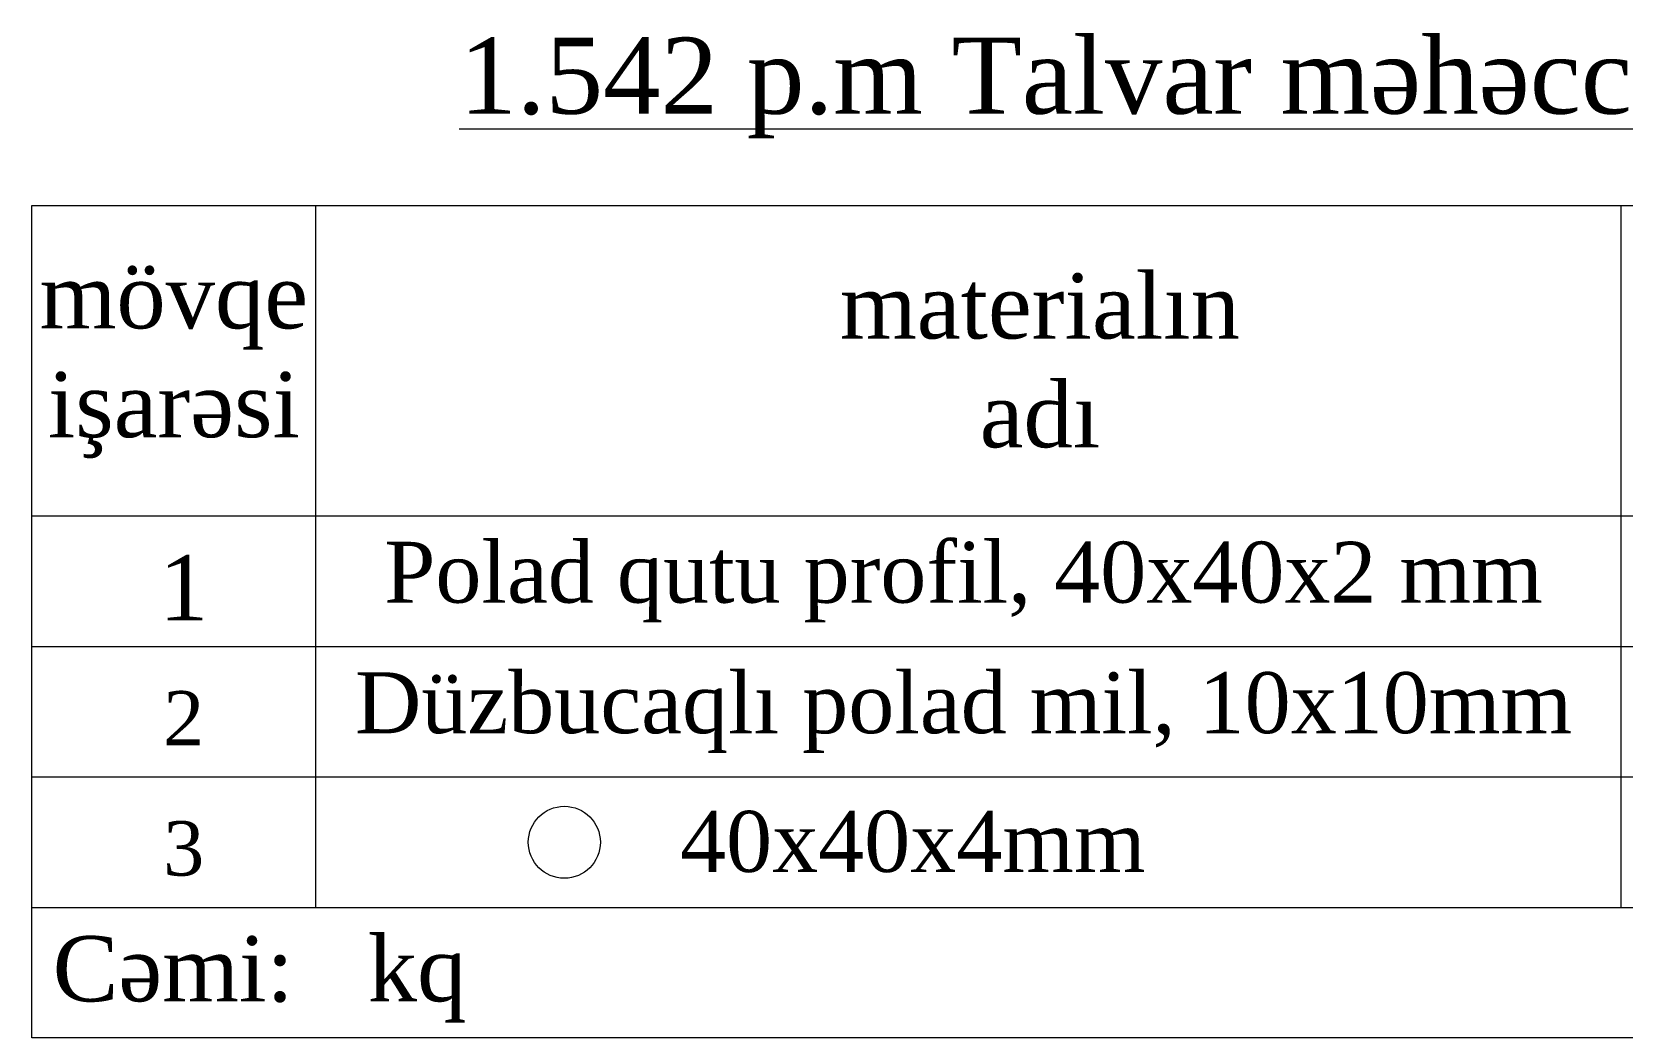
# Model space of a CAD drawing. Header units: millimetres. Extents: x 873544 to 1143527, y -837564 to -766512.
# Drawn here: x 1031378 to 1038683, y -789948 to -785358 of the extents above; entities that cross this region are included whole.
import ezdxf

# ---------------------------------------------------------------- set-up
doc = ezdxf.new("R2010")
doc.units = ezdxf.units.MM
for name, color, linetype, lineweight in [('cədvəl xətti-15', 7, 'Continuous', 15), ('cədvəl xətti-25', 7, 'Continuous', 25), ('Noval', 7, 'Continuous', 13), ('Yazı', 7, 'Continuous', 9), ('Yazı-1', 7, 'Continuous', 15)]:
    doc.layers.add(name, color=color, linetype=linetype, lineweight=lineweight)
doc.styles.add('Times New  Roman', font='times.ttf')

msp = doc.modelspace()

# ---------------------------------------------------------------- linework, layer by layer
at = {"layer": 'cədvəl xətti-15', "linetype": 'Continuous', "lineweight": 20}
for p, q in [((1031377.6, -788183.5), (1040928.8, -788183.5)), ((1031377.6, -788783.5), (1047815.1, -788783.5)), ((1031377.6, -789383.5), (1040928.8, -789383.5))]:
    msp.add_line(p, q, dxfattribs=at)
at = {"layer": 'cədvəl xətti-25', "linetype": 'Continuous', "lineweight": 20}
for p, q in [((1032682.9, -789383.5), (1032682.9, -786157.4)), ((1038678.9, -789383.5), (1038678.9, -786157.4)), ((1031377.6, -787583.5), (1047815.1, -787583.5))]:
    msp.add_line(p, q, dxfattribs=at)
msp.add_lwpolyline([(1047815.1, -789983.5), (1031377.6, -789983.5), (1031377.6, -786157.4), (1047815.1, -786157.4), (1047815.1, -789983.5)], dxfattribs=at)
at = {"layer": 'Noval', "lineweight": 9}
msp.add_circle((1033823.7, -789083.9), 165.4, dxfattribs=at)

# ---------------------------------------------------------------- texts
at = {"linetype": 'Continuous', "lineweight": 9, "insert": (1035424.3, -789082.3), "char_height": 280, "attachment_point": 5, "style": 'Times New  Roman'}
msp.add_mtext('40х40х4mm ', dxfattribs=at)
at = {"layer": 'Yazı', "attachment_point": 5, "style": 'Times New  Roman'}
for s, insert, char_height in [('{\\fTimes New Roman|b0|i0|c238|p18;\\L1.542 p.m Talvar məhəccərlərinin hazırlanmasına metal sərfi.}', (1039850.7, -785616.4), 350), ('{\\fTimes New Roman|b0|i0|c238|p18;Polad qutu profil, }40x40x2{\\fTimes New Roman|b0|i0|c238|p18; mm}', (1035657, -787887.9), 280), ('{\\fTimes New Roman|b0|i0|c238|p18;Düzbucaqlı polad mil, 1}0х{\\fTimes New Roman|b0|i0|c238|p18;10mm}', (1035657, -788487.9), 280)]:
    msp.add_mtext(s, dxfattribs=dict(at, insert=insert, char_height=char_height))
at = {"layer": 'Yazı-1', "attachment_point": 5, "style": 'Times New  Roman'}
for s, insert, char_height in [('mövqe\\Pişarəsi', (1032030.3, -786870.4), 300), ('materialın\\Padı', (1036008.5, -786870.4), 300), ('\\pxsm0.9;{\\fTimes New Roman|b0|i0|c238|p18;1}', (1032075.4, -787913.6), 300), ('\\pxsm0.9;{\\fTimes New Roman|b0|i0|c238|p18;2}', (1032075.4, -788513.6), 250), ('\\pxsm0.9;{\\fTimes New Roman|b0|i0|c238|p18;3}', (1032075.4, -789113.6), 250), ('C{\\fTimes New Roman|b0|i0|c238|p18;əmi}:{\\fTimes New Roman|b0|i0|c238|p18;   kq}', (1032423.7, -789713.7), 300)]:
    msp.add_mtext(s, dxfattribs=dict(at, insert=insert, char_height=char_height))

doc.saveas('drawing.dxf')
